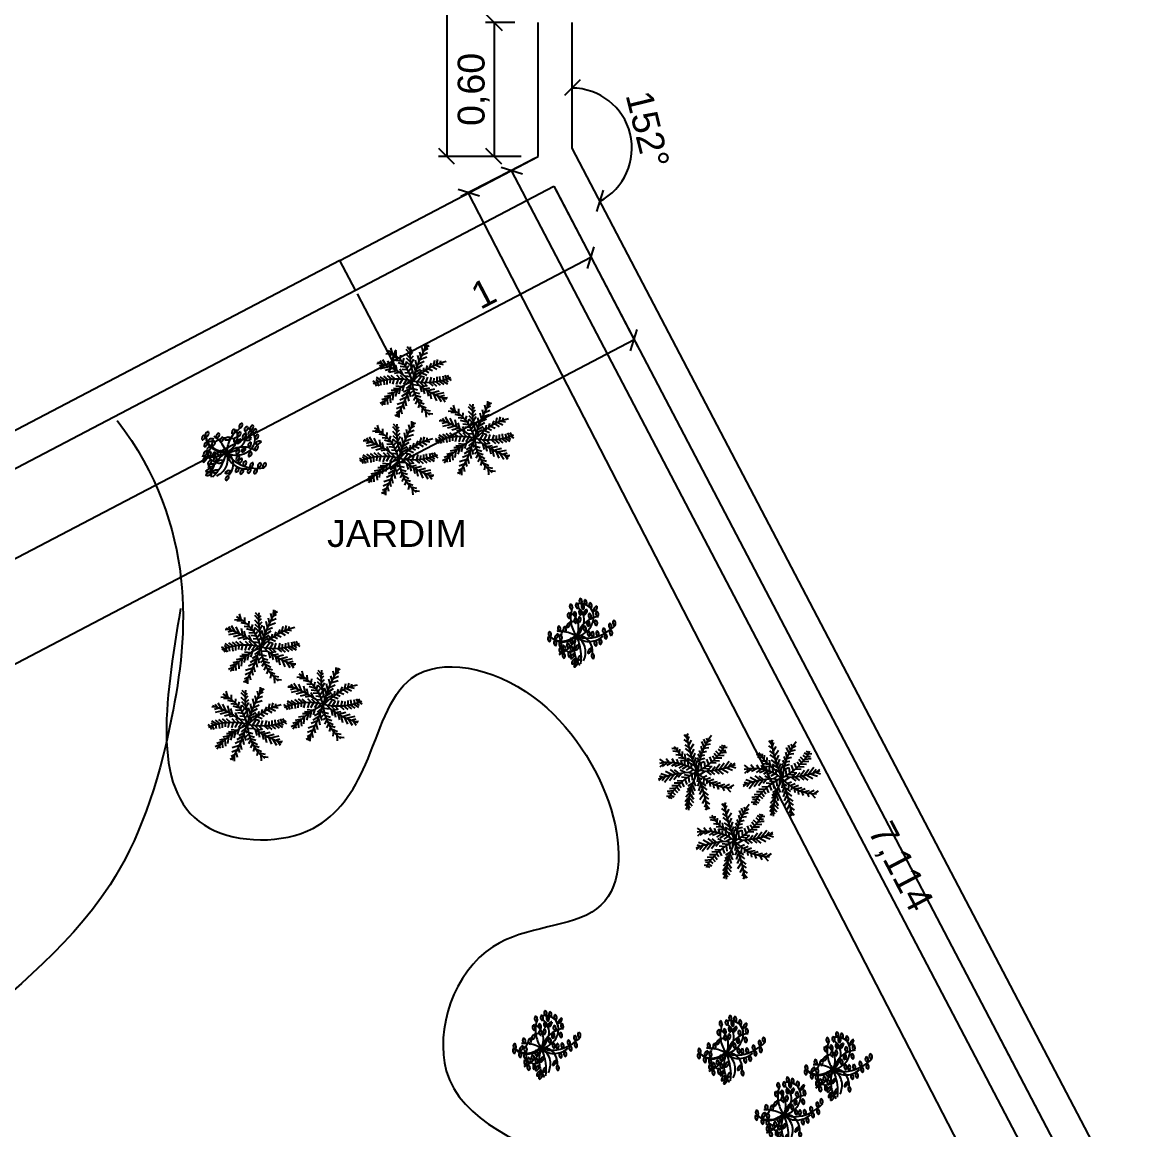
# Model space of a CAD drawing. Header units: millimetres. Extents: x 313 to 493, y 47 to 181.
# Drawn here: x 373.739 to 378.721, y 79.104 to 84.045 of the extents above; entities that cross this region are included whole.
import ezdxf

# ---------------------------------------------------------------- set-up
doc = ezdxf.new("R2010")
doc.units = ezdxf.units.MM
doc.header["$LTSCALE"] = 0.05
doc.header["$MEASUREMENT"] = 0
doc.header["$PDMODE"] = 3
doc.linetypes.add('ACAD_ISO03W100', pattern=[30, 12, -18])
for name, color, linetype in [('01', 1, 'Continuous'), ('02', 2, 'Continuous'), ('03', 3, 'Continuous'), ('05', 5, 'Continuous'), ('BAN', 13, 'Continuous'), ('TRACEJADO', 7, 'ACAD_ISO03W100'), ('VE', 82, 'Continuous'), ('VEGETAÇÃO', 112, 'Continuous')]:
    doc.layers.add(name, color=color, linetype=linetype)
doc.styles.get("Standard").update_dxf_attribs({"font": 'arial.ttf'})
doc.dimstyles.new('ISO-25', dxfattribs={"dimscale": 0.04, "dimtxt": 4, "dimasz": 2.5, "dimexe": 1.25, "dimexo": 0.625, "dimtad": 1, "dimdec": 3, "dimtxsty": 'Standard', "dimblk": 'OBLIQUE', "dimcen": 2.5, "dimadec": 0, "dimazin": 0, "dimtfac": 1, "dimtdec": 3, "dimtmove": 0, "dimatfit": 3, "dimldrblk": 'OBLIQUE', "dimfxl": 1, "dimarcsym": 0})

# ---------------------------------------------------------------- blocks, each defined once
blk = doc.blocks.new('_Oblique')
at = {"layer": 'TRACEJADO', "color": 0, "lineweight": -2}
blk.add_line((-0.5, -0.5), (0.5, 0.5), dxfattribs=at)
blk = doc.blocks.new('*D86')
at = {"layer": 'BAN', "color": 0}
blk.add_arc((376.1914, 83.4832), 0.268, 297.6382, 90, dxfattribs=at)
at = {"layer": 'Defpoints', "color": 0}
for p in [(376.1914, 84.0446), (376.1914, 83.4832), (376.1914, 83.4832), (376.454, 83.4294), (379.4742, 77.214)]:
    blk.add_point(p, dxfattribs=at)
at = {"layer": 'BAN', "color": 0, "xscale": 0.075, "yscale": 0.075, "zscale": 0.075}
for p, rotation in [((376.1914, 83.7512), 180), ((376.3158, 83.2457), 207.6381895532806)]:
    blk.add_blockref('_Oblique', p, dxfattribs=dict(at, rotation=rotation))
at = {"layer": 'BAN', "color": 0, "insert": (376.5294, 83.5663), "char_height": 0.12, "attachment_point": 5, "rotation": 283.8191}
blk.add_mtext('152°', dxfattribs=at)
blk = doc.blocks.new('*D89')
at = {"layer": 'BAN', "color": 0}
for p, q in [((376.0248, 83.4376), (375.8877, 83.3657)), ((375.9209, 83.3831), (379.2207, 77.0813)), ((379.3247, 77.1357), (379.1875, 77.0639))]:
    blk.add_line(p, q, dxfattribs=at)
at = {"layer": 'Defpoints', "color": 0}
for p in [(376.0414, 83.4463), (379.3413, 77.1444), (379.2207, 77.0813)]:
    blk.add_point(p, dxfattribs=at)
at = {"layer": 'BAN', "color": 0, "xscale": 0.075, "yscale": 0.075, "zscale": 0.075}
for p, rotation in [((375.9209, 83.3831), 117.6381895532819), ((379.2207, 77.0813), 297.6381895532819)]:
    blk.add_blockref('_Oblique', p, dxfattribs=dict(at, rotation=rotation))
at = {"layer": 'BAN', "color": 0, "insert": (377.6513, 80.2744), "char_height": 0.12, "attachment_point": 5, "rotation": 297.6382}
blk.add_mtext('7,114', dxfattribs=at)
blk = doc.blocks.new('*D90')
at = {"layer": 'BAN', "color": 0}
for p, q in [((376.0137, 83.4319), (375.6956, 83.2679)), ((381.0509, 72.9624), (375.7289, 83.285)), ((381.3357, 73.1093), (381.0176, 72.9453))]:
    blk.add_line(p, q, dxfattribs=at)
at = {"layer": 'Defpoints', "color": 0}
for p in [(376.0304, 83.4405), (375.7289, 83.285), (381.3524, 73.1179)]:
    blk.add_point(p, dxfattribs=at)
at = {"layer": 'BAN', "color": 0, "xscale": 0.075, "yscale": 0.075, "zscale": 0.075}
for p, rotation in [((375.7289, 83.285), 117.274179148683), ((381.0509, 72.9624), 297.2741791486831)]:
    blk.add_blockref('_Oblique', p, dxfattribs=dict(at, rotation=rotation))
at = {"layer": 'BAN', "color": 0, "insert": (378.4707, 78.1654), "char_height": 0.12, "attachment_point": 5, "rotation": 297.2742}
blk.add_mtext('11,614', dxfattribs=at)
blk = doc.blocks.new('veg_4')
at = {"layer": 'VEGETAÇÃO'}
h = blk.add_hatch(color=1, dxfattribs=at)
edge = h.paths.add_edge_path()
edge.add_ellipse((0.123, 0.2), major_axis=(0.0372, 0.0405), ratio=0.833333, start_angle=272.3395, end_angle=383.3629)
edge.add_ellipse((0.143, 0.248), major_axis=(0.00121, 0.00132), ratio=0.833333, start_angle=23.3629, end_angle=107.1376)
edge.add_ellipse((0.195, 0.227), major_axis=(0.0455, 0.0495), ratio=0.833333, start_angle=107.1376, end_angle=191.571)
edge = h.paths.add_edge_path()
edge.add_ellipse((0.212, 0.116), major_axis=(0.0372, 0.0405), ratio=0.833333, start_angle=43.8385, end_angle=154.8618)
edge.add_ellipse((0.166, 0.093), major_axis=(0.00121, 0.00132), ratio=0.833333, start_angle=154.8618, end_angle=238.6366)
edge.add_ellipse((0.155, 0.149), major_axis=(0.0455, 0.0495), ratio=0.833333, start_angle=238.6366, end_angle=323.07)
edge = h.paths.add_edge_path()
edge.add_ellipse((0.086, 0.115), major_axis=(0.0372, 0.0405), ratio=0.833333, start_angle=272.3395, end_angle=383.3629)
edge.add_ellipse((0.106, 0.162), major_axis=(0.00121, 0.00132), ratio=0.833333, start_angle=23.3629, end_angle=107.1376)
edge.add_ellipse((0.158, 0.141), major_axis=(0.0455, 0.0495), ratio=0.833333, start_angle=107.1376, end_angle=191.571)
edge = h.paths.add_edge_path()
edge.add_ellipse((-0.189, -0.139), major_axis=(0.208, 0.227), ratio=0.833333, start_angle=353.8297, end_angle=358.7026, ccw=False)
edge.add_ellipse((0.069, 0.113), major_axis=(0.0372, 0.0405), ratio=0.833333, start_angle=190.0326, end_angle=204.4039)
edge.add_ellipse((0.05, 0.065), major_axis=(0.00121, 0.00132), ratio=0.833333, start_angle=204.4039, end_angle=288.1787)
edge.add_ellipse((-0.002, 0.085), major_axis=(0.0455, 0.0495), ratio=0.833333, start_angle=288.1787, end_angle=372.6121)
edge.add_ellipse((0.069, 0.113), major_axis=(0.0372, 0.0405), ratio=0.833333, start_angle=93.3806, end_angle=162.4997)
h = blk.add_hatch(color=1, dxfattribs=at)
edge = h.paths.add_edge_path()
edge.add_ellipse((0.604, -0.157), major_axis=(0.0455, 0.0495), ratio=0.833333, start_angle=107.1376, end_angle=191.571)
edge.add_ellipse((0.533, -0.184), major_axis=(0.0372, 0.0405), ratio=0.833333, start_angle=272.3395, end_angle=383.3629)
edge.add_ellipse((0.553, -0.136), major_axis=(0.00121, 0.00132), ratio=0.833333, start_angle=23.3629, end_angle=107.1376)
edge = h.paths.add_edge_path()
edge.add_ellipse((0.581, -0.058), major_axis=(0.0372, 0.0405), ratio=0.833333, start_angle=93.3806, end_angle=204.4039)
edge.add_ellipse((0.562, -0.106), major_axis=(0.00121, 0.00132), ratio=0.833333, start_angle=204.4039, end_angle=288.1787)
edge.add_ellipse((0.51, -0.086), major_axis=(0.0455, 0.0495), ratio=0.833333, start_angle=288.1787, end_angle=372.6121)
edge = h.paths.add_edge_path()
edge.add_ellipse((0.211, -0.192), major_axis=(0.0372, 0.0405), ratio=0.833333, start_angle=272.3395, end_angle=383.3629)
edge.add_ellipse((0.231, -0.144), major_axis=(0.00121, 0.00132), ratio=0.833333, start_angle=23.3629, end_angle=107.1376)
edge.add_ellipse((0.283, -0.165), major_axis=(0.0455, 0.0495), ratio=0.833333, start_angle=107.1376, end_angle=191.571)
edge = h.paths.add_edge_path()
edge.add_ellipse((0.386, -0.011), major_axis=(0.0455, 0.0495), ratio=0.833333, start_angle=107.1376, end_angle=191.571)
edge.add_ellipse((0.315, -0.038), major_axis=(0.0372, 0.0405), ratio=0.833333, start_angle=272.3395, end_angle=383.3629)
edge.add_ellipse((0.335, 0.01), major_axis=(0.00121, 0.00132), ratio=0.833333, start_angle=23.3629, end_angle=107.1376)
edge = h.paths.add_edge_path()
edge.add_ellipse((0.153, -0.12), major_axis=(0.0372, 0.0405), ratio=0.833333, start_angle=272.3395, end_angle=383.3629)
edge.add_ellipse((0.173, -0.072), major_axis=(0.00121, 0.00132), ratio=0.833333, start_angle=23.3629, end_angle=107.1376)
edge.add_ellipse((0.225, -0.093), major_axis=(0.0455, 0.0495), ratio=0.833333, start_angle=107.1376, end_angle=191.571)
h = blk.add_hatch(color=1, dxfattribs=at)
edge = h.paths.add_edge_path()
edge.add_ellipse((-0.206, -0.301), major_axis=(0.0455, 0.0495), ratio=0.833333, start_angle=107.1376, end_angle=191.571)
edge.add_ellipse((-0.278, -0.327), major_axis=(0.0372, 0.0405), ratio=0.833333, start_angle=272.3395, end_angle=383.3629)
edge.add_ellipse((-0.258, -0.28), major_axis=(0.00121, 0.00132), ratio=0.833333, start_angle=23.3629, end_angle=107.1376)
edge = h.paths.add_edge_path()
edge.add_ellipse((-0.263, -0.202), major_axis=(0.0455, 0.0495), ratio=0.833333, start_angle=238.6366, end_angle=323.07)
edge.add_ellipse((-0.206, -0.235), major_axis=(0.0372, 0.0405), ratio=0.833333, start_angle=43.8385, end_angle=154.8618)
edge.add_ellipse((-0.252, -0.258), major_axis=(0.00121, 0.00132), ratio=0.833333, start_angle=154.8618, end_angle=238.6366)
edge = h.paths.add_edge_path()
edge.add_ellipse((-0.037, -0.414), major_axis=(0.0372, 0.0405), ratio=0.833333, start_angle=272.3395, end_angle=383.3629)
edge.add_ellipse((-0.017, -0.366), major_axis=(0.00121, 0.00132), ratio=0.833333, start_angle=23.3629, end_angle=107.1376)
edge.add_ellipse((0.034, -0.387), major_axis=(0.0455, 0.0495), ratio=0.833333, start_angle=107.1376, end_angle=191.571)
h = blk.add_hatch(color=1, dxfattribs=at)
edge = h.paths.add_edge_path()
edge.add_ellipse((0.227, -0.417), major_axis=(0.0372, 0.0405), ratio=0.833333, start_angle=225.3065, end_angle=336.3299)
edge.add_ellipse((0.273, -0.394), major_axis=(0.00121, 0.00132), ratio=0.833333, start_angle=336.3299, end_angle=420.1046)
edge.add_ellipse((0.286, -0.45), major_axis=(0.0455, 0.0495), ratio=0.833333, start_angle=60.1046, end_angle=144.538)
edge = h.paths.add_edge_path()
edge.add_ellipse((0.341, -0.489), major_axis=(0.0455, 0.0495), ratio=0.833333, start_angle=107.1376, end_angle=191.571)
edge.add_ellipse((0.269, -0.516), major_axis=(0.0372, 0.0405), ratio=0.833333, start_angle=272.3395, end_angle=383.3629)
edge.add_ellipse((0.289, -0.468), major_axis=(0.00121, 0.00132), ratio=0.833333, start_angle=23.3629, end_angle=107.1376)
edge = h.paths.add_edge_path()
edge.add_ellipse((0.085, -0.647), major_axis=(0.0455, 0.0495), ratio=0.833333, start_angle=60.1046, end_angle=144.538)
edge.add_ellipse((0.026, -0.615), major_axis=(0.0372, 0.0405), ratio=0.833333, start_angle=225.3065, end_angle=336.3299)
edge.add_ellipse((0.072, -0.591), major_axis=(0.00121, 0.00132), ratio=0.833333, start_angle=336.3299, end_angle=420.1046)
edge = h.paths.add_edge_path()
edge.add_ellipse((-0.005, -0.571), major_axis=(0.0372, 0.0405), ratio=0.833333, start_angle=225.3065, end_angle=336.3299)
edge.add_ellipse((0.041, -0.548), major_axis=(0.00121, 0.00132), ratio=0.833333, start_angle=336.3299, end_angle=420.1046)
edge.add_ellipse((0.054, -0.604), major_axis=(0.0455, 0.0495), ratio=0.833333, start_angle=60.1046, end_angle=144.538)
at = {"layer": 'VEGETAÇÃO', "color": 82}
for centre, major_axis, start_param, end_param in [((0.152, 0.304), (0.0372, 0.0405), 1.629798, 3.567521), ((0.081, 0.276), (0.0455, 0.0495), 5.029667, 6.503308), ((0.012, 0.225), (0.0372, 0.0405), 1.629798, 3.567521), ((0.426, 0.125), (0.334, 0.363), 2.047813, 2.543694), ((-0.06, 0.197), (0.0455, 0.0495), 5.029667, 6.503308), ((0.099, 0.237), (0.0372, 0.0405), 1.629798, 3.567521), ((0.028, 0.209), (0.0455, 0.0495), 5.029667, 6.503308), ((-0.087, -0.033), (0.193, 0.21), 5.499352, 6.416074), ((0.076, 0.017), (0.174, 0.189), 4.949562, 7.08079), ((0.221, 0.288), (0.0372, 0.0405), 1.629798, 3.567521), ((0.149, 0.26), (0.0455, 0.0495), 5.029667, 6.503308), ((0.296, 0.243), (0.0372, 0.0405), 1.629798, 3.567521), ((0.225, 0.215), (0.0455, 0.0495), 5.029667, 6.503308), ((0.277, 0.195), (0.00121, 0.00132), 3.567521, 5.029667), ((0.359, 0.166), (0.0372, 0.0405), 0.765126, 2.702849), ((0.301, 0.2), (0.0455, 0.0495), 4.164995, 5.638636), ((-0.008, 0.097), (0.0455, 0.0495), 1.869905, 3.343546), ((-0.079, 0.07), (0.0372, 0.0405), 4.753222, 6.690944), ((-0.189, -0.139), (0.208, 0.227), 5.925192, 6.54651), ((0.061, -0.223), (0.173, 0.188), 0.985249, 1.211928), ((0.076, 0.017), (0.0372, 0.0405), 1.448434, 2.52686), ((0.076, 0.017), (0.0372, 0.0405), 2.52686, 3.386156), ((0.003, 0.002), (0.0455, 0.0495), 5.521856, 6.321943), ((0.003, 0.002), (0.0455, 0.0495), 4.848302, 5.521856), ((-0.189, -0.139), (0.208, 0.227), 5.079858, 5.925192), ((-0.087, -0.033), (0.193, 0.21), 4.583109, 5.499352), ((0.148, 0.029), (0.0455, 0.0495), 1.656113, 2.456737), ((0.148, 0.029), (0.0455, 0.0495), 2.456737, 3.129754), ((0.076, 0.017), (0.0372, 0.0405), 4.53943, 5.30105), ((0.076, 0.017), (0.0372, 0.0405), 5.30105, 6.477152), ((0.348, -0.221), (0.208, 0.227), 0.714181, 1.389356), ((0.275, -0.029), (0.0455, 0.0495), 1.656113, 2.087601), ((0.284, 0.09), (0.0372, 0.0405), 1.629798, 3.567521), ((0.203, -0.04), (0.0372, 0.0405), 5.174936, 6.477152), ((0.213, 0.061), (0.0455, 0.0495), 5.029667, 6.503308), ((0.312, 0.143), (0.00121, 0.00132), 2.702849, 4.164995), ((0.392, 0.116), (0.0372, 0.0405), 1.629798, 3.567521), ((0.32, 0.088), (0.0455, 0.0495), 5.029667, 6.503308), ((0.372, 0.068), (0.00121, 0.00132), 3.567521, 5.029667), ((0.639, -0.012), (0.0372, 0.0405), 1.629798, 3.567521), ((0.568, -0.04), (0.0455, 0.0495), 5.029667, 6.503308), ((-0.297, -0.176), (0.0372, 0.0405), 1.629798, 3.567521), ((-0.368, -0.204), (0.0455, 0.0495), 5.029667, 6.503308), ((-0.305, -0.739), (0.432, 0.47), 0.554412, 0.698053), ((-0.161, -0.096), (0.0372, 0.0405), 1.629798, 3.567521), ((-0.232, -0.124), (0.0455, 0.0495), 5.029667, 6.503308), ((-0.18, -0.144), (0.00121, 0.00132), 3.567521, 5.029667), ((0.061, -0.223), (0.173, 0.188), 1.782722, 2.143097), ((-0.305, -0.739), (0.432, 0.47), 0.151827, 0.554412), ((-0.079, -0.107), (0.0372, 0.0405), 1.629798, 2.512954), ((-0.079, -0.107), (0.0372, 0.0405), 2.512954, 3.567521), ((-0.15, -0.135), (0.0455, 0.0495), 6.247694, 6.503308), ((0.061, -0.223), (0.173, 0.188), 1.462425, 1.613832), ((-0.15, -0.135), (0.0455, 0.0495), 5.029667, 6.247694), ((-0.098, -0.155), (0.00121, 0.00132), 3.567521, 5.029667), ((-0.029, -0.067), (0.0372, 0.0405), 2.070067, 2.702849), ((-0.075, -0.089), (0.00121, 0.00132), 2.702849, 4.164995), ((-0.029, -0.067), (0.0372, 0.0405), 0.765126, 2.070067), ((-0.087, -0.033), (0.0455, 0.0495), 4.164995, 5.549789), ((-0.087, -0.033), (0.0455, 0.0495), 5.549789, 5.638636), ((0.426, 0.125), (0.334, 0.363), 2.543694, 3.014421), ((0.049, -0.028), (0.00121, 0.00132), 3.386156, 4.848302), ((0.056, -0.031), (0.00121, 0.00132), 3.567521, 5.029667), ((0.076, 0.017), (0.174, 0.189), 3.917902, 4.949562), ((0.348, -0.221), (0.208, 0.227), 1.389356, 2.180833), ((0.275, -0.029), (0.0455, 0.0495), 2.087601, 3.129754), ((0.06, -0.221), (0.173, 0.188), 6.173282, 6.379874), ((0.203, -0.04), (0.0372, 0.0405), 4.53943, 5.174936), ((0.303, 0.255), (0.365, 0.398), 3.943075, 4.701854), ((0.253, -0.198), (0.0455, 0.0495), 4.848302, 6.321943), ((0.397, -0.169), (0.0372, 0.0405), 1.629798, 3.567521), ((0.326, -0.197), (0.0455, 0.0495), 5.029667, 6.503308), ((0.491, -0.125), (0.0372, 0.0405), 1.629798, 3.567521), ((0.42, -0.153), (0.0455, 0.0495), 5.029667, 6.503308), ((-0.294, -0.243), (0.0455, 0.0495), 1.869905, 3.343546), ((-0.366, -0.27), (0.0372, 0.0405), 4.753222, 6.690944), ((-0.104, -0.003), (0.208, 0.227), 3.088661, 3.734362), ((-0.096, -0.015), (0.208, 0.227), 3.088661, 3.707368), ((-0.132, -0.319), (0.0455, 0.0495), 1.869905, 3.343546), ((-0.126, -0.22), (0.0455, 0.0495), 1.869905, 3.119336), ((-0.183, -0.298), (0.00121, 0.00132), 0.407759, 1.869905), ((-0.203, -0.346), (0.0372, 0.0405), 0.098546, 0.407759), ((-0.178, -0.199), (0.00121, 0.00132), 0.407759, 1.869905), ((-0.198, -0.247), (0.0372, 0.0405), 0.115686, 0.407759), ((-0.126, -0.22), (0.0455, 0.0495), 3.119336, 3.343546), ((0.061, -0.223), (0.173, 0.188), 2.421179, 2.567912), ((-0.104, -0.003), (0.208, 0.227), 3.734362, 4.555313), ((-0.096, -0.015), (0.208, 0.227), 3.707368, 4.555313), ((-0.203, -0.346), (0.0372, 0.0405), 5.265404, 6.381731), ((-0.198, -0.247), (0.0372, 0.0405), 4.753222, 6.398871), ((-0.268, -0.149), (0.263, 0.287), 4.490143, 5.168516), ((-0.02, -0.341), (0.0455, 0.0495), 1.869905, 3.343546), ((-0.071, -0.32), (0.00121, 0.00132), 0.407759, 1.869905), ((-0.091, -0.368), (0.0372, 0.0405), 4.753222, 6.690944), ((0.027, -0.273), (0.0455, 0.0495), 1.869905, 3.343546), ((-0.024, -0.252), (0.00121, 0.00132), 0.407759, 1.869905), ((-0.044, -0.3), (0.0372, 0.0405), 4.753222, 6.690944), ((0.478, -0.315), (0.334, 0.363), 2.047813, 2.544905), ((0.014, -0.494), (0.208, 0.227), 6.063034, 6.966713), ((0.303, 0.255), (0.365, 0.398), 3.465529, 3.943075), ((-0.695, -0.686), (0.611, 0.666), 5.668207, 5.955464), ((-0.088, -0.496), (0.208, 0.227), 5.726134, 6.54651), ((0.296, -0.01), (0.208, 0.227), 3.088661, 3.871495), ((0.014, -0.494), (0.208, 0.227), 5.500061, 6.063034), ((0.296, -0.01), (0.208, 0.227), 3.871495, 4.555313), ((0.38, -0.306), (0.0455, 0.0495), 1.869905, 3.343546), ((0.329, -0.285), (0.00121, 0.00132), 0.407759, 1.869905), ((0.309, -0.333), (0.0372, 0.0405), 4.753222, 6.690944), ((0.378, -0.217), (0.00121, 0.00132), 3.567521, 5.029667), ((0.45, -0.285), (0.0455, 0.0495), 1.869905, 3.343546), ((0.398, -0.264), (0.00121, 0.00132), 0.407759, 1.869905), ((0.378, -0.311), (0.0372, 0.0405), 4.753222, 6.690944), ((0.527, -0.205), (0.0455, 0.0495), 1.869905, 3.343546), ((0.472, -0.173), (0.00121, 0.00132), 3.567521, 5.029667), ((0.475, -0.184), (0.00121, 0.00132), 0.407759, 1.869905), ((-0.13, -0.409), (0.0455, 0.0495), 1.869905, 3.343546), ((-0.268, -0.149), (0.263, 0.287), 4.192798, 4.490143), ((-0.181, -0.388), (0.00121, 0.00132), 0.407759, 1.869905), ((-0.201, -0.436), (0.0372, 0.0405), 4.753222, 6.690944), ((-0.203, -0.346), (0.0372, 0.0405), 4.753222, 5.265404), ((0.061, -0.223), (0.173, 0.188), 2.796039, 2.951783), ((-0.083, -0.487), (0.0455, 0.0495), 1.869905, 3.343546), ((-0.078, -0.377), (0.0455, 0.0495), 2.286016, 3.343546), ((-0.078, -0.377), (0.0455, 0.0495), 1.869905, 2.286016), ((-0.134, -0.466), (0.00121, 0.00132), 0.407759, 1.869905), ((-0.154, -0.514), (0.0372, 0.0405), 4.753222, 6.690944), ((-0.129, -0.355), (0.00121, 0.00132), 0.407759, 1.869905), ((-0.149, -0.403), (0.0372, 0.0405), 5.079348, 6.690944), ((-0.149, -0.403), (0.0372, 0.0405), 4.753222, 5.079348), ((0.061, -0.223), (0.173, 0.188), 3.189929, 3.489448), ((-0.072, -0.488), (0.0372, 0.0405), 4.53943, 6.090652), ((-0.072, -0.488), (0.0372, 0.0405), 6.090652, 6.477152), ((0.036, -0.527), (0.0455, 0.0495), 1.049024, 2.522665), ((-0.022, -0.495), (0.0372, 0.0405), 3.932341, 5.870063), ((-0.037, -0.414), (0.0372, 0.0405), 4.753222, 6.690944), ((0.024, -0.471), (0.00121, 0.00132), 5.870063, 7.332209), ((0.478, -0.315), (0.334, 0.363), 2.544905, 3.014421), ((0.106, -0.4), (0.0455, 0.0495), 1.049024, 2.522665), ((0.048, -0.368), (0.0372, 0.0405), 3.932341, 5.870063), ((0.094, -0.344), (0.00121, 0.00132), 5.870063, 7.332209), ((-0.695, -0.686), (0.611, 0.666), 5.445173, 5.668207), ((-0.088, -0.496), (0.208, 0.227), 5.079858, 5.726134), ((0.141, -0.554), (0.0455, 0.0495), 1.049024, 2.522665), ((0.082, -0.522), (0.0372, 0.0405), 3.932341, 5.870063), ((0.128, -0.498), (0.00121, 0.00132), 5.870063, 7.332209)]:
    blk.add_ellipse(centre, major_axis=major_axis, ratio=0.833333, start_param=start_param, end_param=end_param, dxfattribs=at)
at = {"layer": 'VEGETAÇÃO', "color": 74}
for centre, major_axis, start_param, end_param in [((0.158, 0.141), (0.0455, 0.0495), 1.869905, 3.343546), ((0.106, 0.162), (0.00121, 0.00132), 0.407759, 1.869905), ((0.086, 0.115), (0.0372, 0.0405), 4.753222, 6.690944), ((0.195, 0.227), (0.0455, 0.0495), 1.869905, 3.343546), ((0.143, 0.248), (0.00121, 0.00132), 0.407759, 1.869905), ((0.123, 0.2), (0.0372, 0.0405), 4.753222, 6.690944), ((0.212, 0.116), (0.0372, 0.0405), 0.765126, 2.702849), ((0.155, 0.149), (0.0455, 0.0495), 4.164995, 5.638636), ((0.201, 0.24), (0.00121, 0.00132), 3.567521, 5.029667), ((0.069, 0.113), (0.0372, 0.0405), 1.629798, 3.567521), ((-0.002, 0.085), (0.0455, 0.0495), 5.029667, 6.503308), ((0.05, 0.065), (0.00121, 0.00132), 3.567521, 5.029667), ((0.061, -0.223), (0.173, 0.188), 0.722024, 0.820187), ((0.105, 0.061), (0.00121, 0.00132), 0.193967, 1.656113), ((0.166, 0.093), (0.00121, 0.00132), 2.702849, 4.164995), ((0.232, 0.004), (0.00121, 0.00132), 0.193967, 1.656113), ((0.265, 0.041), (0.00121, 0.00132), 3.567521, 5.029667), ((0.386, -0.011), (0.0455, 0.0495), 1.869905, 3.343546), ((0.335, 0.01), (0.00121, 0.00132), 0.407759, 1.869905), ((0.315, -0.038), (0.0372, 0.0405), 4.753222, 6.690944), ((0.225, -0.093), (0.0455, 0.0495), 1.869905, 3.343546), ((0.173, -0.072), (0.00121, 0.00132), 0.407759, 1.869905), ((0.153, -0.12), (0.0372, 0.0405), 4.753222, 6.690944), ((0.283, -0.165), (0.0455, 0.0495), 1.869905, 3.343546), ((0.231, -0.144), (0.00121, 0.00132), 0.407759, 1.869905), ((0.211, -0.192), (0.0372, 0.0405), 4.753222, 6.690944), ((0.325, -0.183), (0.0372, 0.0405), 1.538956, 3.203699), ((0.325, -0.183), (0.0372, 0.0405), 1.448434, 1.538956), ((0.581, -0.058), (0.0372, 0.0405), 1.629798, 3.567521), ((0.604, -0.157), (0.0455, 0.0495), 1.869905, 3.343546), ((0.51, -0.086), (0.0455, 0.0495), 5.029667, 6.503308), ((0.553, -0.136), (0.00121, 0.00132), 0.407759, 1.869905), ((0.533, -0.184), (0.0372, 0.0405), 4.753222, 6.690944), ((0.562, -0.106), (0.00121, 0.00132), 3.567521, 5.029667), ((0.62, -0.06), (0.00121, 0.00132), 3.567521, 5.029667), ((-0.206, -0.301), (0.0455, 0.0495), 1.869905, 3.343546), ((-0.258, -0.28), (0.00121, 0.00132), 0.407759, 1.869905), ((-0.206, -0.235), (0.0372, 0.0405), 0.765126, 2.702849), ((-0.278, -0.327), (0.0372, 0.0405), 4.753222, 6.690944), ((-0.252, -0.258), (0.00121, 0.00132), 2.702849, 4.164995), ((-0.263, -0.202), (0.0455, 0.0495), 4.164995, 5.638636), ((0.325, -0.183), (0.0372, 0.0405), 3.203699, 3.386156), ((0.298, -0.228), (0.00121, 0.00132), 3.386156, 4.848302), ((0.455, -0.232), (0.0372, 0.0405), 4.753222, 6.690944), ((0.001, -0.477), (0.0455, 0.0495), 1.761799, 3.129754), ((0.001, -0.477), (0.0455, 0.0495), 1.656113, 1.761799), ((-0.043, -0.444), (0.00121, 0.00132), 0.193967, 1.656113), ((0.034, -0.387), (0.0455, 0.0495), 1.869905, 3.343546), ((0.286, -0.45), (0.0455, 0.0495), 1.049024, 2.522665), ((0.227, -0.417), (0.0372, 0.0405), 3.932341, 5.870063), ((0.273, -0.394), (0.00121, 0.00132), 5.870063, 7.332209), ((0.341, -0.489), (0.0455, 0.0495), 1.869905, 3.343546), ((0.289, -0.468), (0.00121, 0.00132), 0.407759, 1.869905), ((0.269, -0.516), (0.0372, 0.0405), 4.753222, 6.690944), ((0.054, -0.604), (0.0455, 0.0495), 1.049024, 2.522665), ((-0.005, -0.571), (0.0372, 0.0405), 3.932341, 5.870063), ((0.085, -0.647), (0.0455, 0.0495), 1.049024, 2.522665), ((0.026, -0.615), (0.0372, 0.0405), 3.932341, 5.870063), ((0.041, -0.548), (0.00121, 0.00132), 5.870063, 7.332209), ((0.072, -0.591), (0.00121, 0.00132), 5.870063, 7.332209)]:
    blk.add_ellipse(centre, major_axis=major_axis, ratio=0.833333, start_param=start_param, end_param=end_param, dxfattribs=at)
at = {"layer": 'VEGETAÇÃO', "color": 82}
blk.add_ellipse((0.062, -0.219), major_axis=(0.0122, 0.0133), ratio=0.833333, dxfattribs=at)
blk.add_ellipse((0.062, -0.219), major_axis=(0.0122, 0.0133), ratio=0.833333, dxfattribs=at)
at = {"layer": 'VEGETAÇÃO'}
blk.add_ellipse((-0.017, -0.366), major_axis=(0.00121, 0.00132), ratio=0.833333, start_param=0.407759, end_param=1.869905, dxfattribs=at)
blk = doc.blocks.new('A$C296D26B3')
at = {"layer": 'VE', "color": 3}
for p, q in [((0.1315, 0.3019), (0.1153, 0.315)), ((0.1282, 0.3192), (0.1154, 0.3365)), ((0.1268, 0.3273), (0.1332, 0.3415)), ((0.1299, 0.3101), (0.1375, 0.3286)), ((0.1347, 0.287), (0.1477, 0.312)), ((0.2052, 0.282), (0.1936, 0.3063)), ((0.2125, 0.2959), (0.2034, 0.317)), ((0.2213, 0.3104), (0.2155, 0.3217)), ((0.2178, 0.3049), (0.2352, 0.3139)), ((0.0798, 0.2719), (0.0604, 0.2751)), ((0.0884, 0.2604), (0.0643, 0.2638)), ((0.0845, 0.2655), (0.0862, 0.2803)), ((0.0946, 0.2528), (0.0957, 0.2724)), ((0.106, 0.2401), (0.1083, 0.2618)), ((0.1224, 0.2242), (0.118, 0.251)), ((0.1366, 0.279), (0.1202, 0.2921)), ((0.1416, 0.2591), (0.1218, 0.2747)), ((0.1491, 0.2333), (0.1267, 0.2517)), ((0.1396, 0.2669), (0.1579, 0.2954)), ((0.1458, 0.2442), (0.16, 0.2722)), ((0.1528, 0.2219), (0.1644, 0.255)), ((0.186, 0.2347), (0.1772, 0.2493)), ((0.1911, 0.248), (0.1838, 0.2663)), ((0.1972, 0.2644), (0.1916, 0.286)), ((0.1944, 0.2573), (0.2157, 0.2632)), ((0.2028, 0.2771), (0.2261, 0.2797)), ((0.2099, 0.2912), (0.2335, 0.2966)), ((0.2614, 0.2379), (0.2492, 0.2537)), ((0.2708, 0.249), (0.2571, 0.2631)), ((0.2808, 0.2621), (0.268, 0.2729)), ((0.289, 0.2741), (0.273, 0.2821)), ((0.2759, 0.2555), (0.3043, 0.2585)), ((0.2946, 0.2831), (0.2812, 0.2886)), ((0.2843, 0.267), (0.3006, 0.2669)), ((0.2921, 0.2791), (0.3077, 0.2809)), ((0.0231, 0.2074), (0.006, 0.1913)), ((0.0279, 0.2124), (0.0064, 0.2278)), ((0.0396, 0.2131), (0.0177, 0.1954)), ((0.0483, 0.2132), (0.0352, 0.2291)), ((0.0632, 0.2126), (0.0377, 0.2001)), ((0.0808, 0.2104), (0.0585, 0.1961)), ((0.0717, 0.2117), (0.0615, 0.2285)), ((0.1015, 0.2058), (0.0733, 0.1945)), ((0.102, 0.2444), (0.0774, 0.2474)), ((0.0899, 0.2087), (0.0821, 0.2274)), ((0.1149, 0.2311), (0.0903, 0.2339)), ((0.114, 0.202), (0.0914, 0.1873)), ((0.1078, 0.204), (0.1, 0.2231)), ((0.1286, 0.2188), (0.1003, 0.2223)), ((0.1189, 0.2002), (0.1181, 0.2159)), ((0.1546, 0.2165), (0.1314, 0.2317)), ((0.1367, 0.2122), (0.1318, 0.2314)), ((0.1345, 0.1936), (0.1329, 0.2143)), ((0.1474, 0.187), (0.1479, 0.2098)), ((0.1614, 0.1973), (0.1478, 0.204)), ((0.1578, 0.2072), (0.1691, 0.235)), ((0.1639, 0.1941), (0.1752, 0.2219)), ((0.1775, 0.1839), (0.1703, 0.2022)), ((0.1824, 0.2166), (0.1752, 0.2349)), ((0.1812, 0.2088), (0.204, 0.2178)), ((0.1845, 0.2255), (0.2081, 0.2321)), ((0.1895, 0.2432), (0.2082, 0.2464)), ((0.1934, 0.1835), (0.1916, 0.2087)), ((0.2091, 0.1923), (0.2056, 0.2177)), ((0.225, 0.2039), (0.2165, 0.2274)), ((0.2393, 0.2159), (0.2302, 0.2374)), ((0.235, 0.2121), (0.2588, 0.2107)), ((0.2516, 0.2275), (0.2415, 0.2413)), ((0.2457, 0.2218), (0.2726, 0.2207)), ((0.253, 0.179), (0.2738, 0.2062)), ((0.2573, 0.2334), (0.2831, 0.2333)), ((0.2669, 0.2442), (0.2937, 0.2459)), ((0.2733, 0.1828), (0.2939, 0.2108)), ((0.2902, 0.1867), (0.3165, 0.2187)), ((0.3133, 0.1932), (0.326, 0.2107)), ((0.3301, 0.1988), (0.3422, 0.2098)), ((0.0267, 0.1445), (0.0054, 0.1514)), ((0.0417, 0.1521), (0.0118, 0.1628)), ((0.0533, 0.1552), (0.0269, 0.1232)), ((0.0621, 0.1573), (0.0313, 0.1733)), ((0.0702, 0.1591), (0.0496, 0.1311)), ((0.079, 0.1609), (0.054, 0.1811)), ((0.0905, 0.1629), (0.0696, 0.1357)), ((0.0934, 0.1633), (0.0716, 0.1797)), ((0.105, 0.1649), (0.0892, 0.1462)), ((0.1224, 0.1668), (0.098, 0.1791)), ((0.1275, 0.1968), (0.1064, 0.1828)), ((0.141, 0.1539), (0.1174, 0.1574)), ((0.1417, 0.1901), (0.1243, 0.1785)), ((0.1554, 0.1626), (0.134, 0.1677)), ((0.1343, 0.1496), (0.1378, 0.1242)), ((0.1564, 0.1816), (0.1349, 0.1674)), ((0.1498, 0.1593), (0.1516, 0.1341)), ((0.1625, 0.1664), (0.1624, 0.1438)), ((0.174, 0.1654), (0.1624, 0.1438)), ((0.1783, 0.1546), (0.1726, 0.1272)), ((0.1838, 0.1582), (0.2085, 0.1745)), ((0.188, 0.1793), (0.2094, 0.1742)), ((0.1974, 0.1462), (0.2167, 0.1541)), ((0.2025, 0.188), (0.2261, 0.1845)), ((0.2145, 0.1745), (0.2363, 0.1581)), ((0.2166, 0.1975), (0.2398, 0.1944)), ((0.2213, 0.1764), (0.237, 0.1952)), ((0.2296, 0.1764), (0.2513, 0.16)), ((0.2385, 0.177), (0.2543, 0.1957)), ((0.2501, 0.1786), (0.2718, 0.1622)), ((0.2644, 0.181), (0.2895, 0.1608)), ((0.2814, 0.1846), (0.3122, 0.1686)), ((0.3018, 0.1898), (0.3317, 0.1791)), ((0.3235, 0.1965), (0.3456, 0.1892)), ((0.0133, 0.1431), (0.0013, 0.1321)), ((0.0301, 0.1487), (0.0175, 0.1312)), ((0.0862, 0.1085), (0.0603, 0.1086)), ((0.0977, 0.1201), (0.0709, 0.1212)), ((0.082, 0.104), (0.0943, 0.0882)), ((0.1085, 0.1298), (0.0846, 0.1312)), ((0.0919, 0.1144), (0.1019, 0.1006)), ((0.1269, 0.1444), (0.1037, 0.1475)), ((0.1041, 0.126), (0.1133, 0.1045)), ((0.1185, 0.138), (0.127, 0.1145)), ((0.1487, 0.1068), (0.1281, 0.0924)), ((0.1533, 0.1208), (0.131, 0.1069)), ((0.1506, 0.113), (0.163, 0.0866)), ((0.1568, 0.1303), (0.1659, 0.1069)), ((0.1857, 0.1347), (0.1744, 0.1069)), ((0.1907, 0.12), (0.1791, 0.0869)), ((0.1821, 0.1446), (0.1957, 0.1379)), ((0.1889, 0.1254), (0.2121, 0.1102)), ((0.1944, 0.1086), (0.2168, 0.0902)), ((0.2037, 0.1413), (0.2011, 0.1207)), ((0.21, 0.1368), (0.2334, 0.1463)), ((0.2176, 0.1318), (0.2153, 0.1162)), ((0.2221, 0.129), (0.2472, 0.1389)), ((0.2278, 0.1258), (0.2316, 0.1055)), ((0.2336, 0.1228), (0.2635, 0.1282)), ((0.2444, 0.1176), (0.2483, 0.0978)), ((0.2529, 0.1141), (0.2776, 0.1237)), ((0.2616, 0.111), (0.2682, 0.0926)), ((0.2698, 0.1085), (0.2972, 0.1156)), ((0.2842, 0.1049), (0.2939, 0.0867)), ((0.2928, 0.1032), (0.3178, 0.1162)), ((0.3044, 0.1016), (0.3224, 0.0823)), ((0.3161, 0.1007), (0.3369, 0.1136)), ((0.0513, 0.0628), (0.0358, 0.061)), ((0.0675, 0.0864), (0.0392, 0.0834)), ((0.0592, 0.0749), (0.0428, 0.075)), ((0.0489, 0.0588), (0.0623, 0.0533)), ((0.0766, 0.0977), (0.0497, 0.096)), ((0.0544, 0.0678), (0.0704, 0.0598)), ((0.0626, 0.0798), (0.0755, 0.069)), ((0.0726, 0.0929), (0.0863, 0.0788)), ((0.1383, 0.0601), (0.1193, 0.0371)), ((0.1419, 0.0803), (0.1223, 0.0575)), ((0.1375, 0.0545), (0.1572, 0.0342)), ((0.1408, 0.0747), (0.1572, 0.0487)), ((0.1462, 0.098), (0.1572, 0.0691)), ((0.1977, 0.0977), (0.1835, 0.0697)), ((0.2039, 0.075), (0.1855, 0.0465)), ((0.2088, 0.0549), (0.1958, 0.0299)), ((0.2018, 0.0828), (0.2217, 0.0672)), ((0.2069, 0.0629), (0.2232, 0.0498)), ((0.1365, 0.0455), (0.1193, 0.0196)), ((0.1352, 0.0284), (0.1229, 0.0031)), ((0.1349, 0.0197), (0.1426, 0.0109)), ((0.1357, 0.0372), (0.1514, 0.0196)), ((0.2136, 0.0318), (0.206, 0.0133)), ((0.2167, 0.0146), (0.2102, 0.0004)), ((0.212, 0.04), (0.2282, 0.0269)), ((0.2153, 0.0227), (0.2281, 0.0054))]:
    blk.add_line(p, q, dxfattribs=at)
for centre, radius, start, end in [((0.8291, 0.4447), 0.712, 188.516, 202.6061), ((0.4561, 0.1581), 0.2799, 141.3423, 176.988), ((0.3117, 0.4359), 0.284, 212.1218, 234.7349), ((0.0493, 0.4284), 0.2851, 295.4351, 330.987), ((0.0468, 0.0075), 0.2058, 52.5988, 101.7634), ((0.1832, 0.6129), 0.4394, 273.4205, 291.3892), ((0.1603, -0.271), 0.4394, 93.4205, 111.3892), ((0.2942, -0.0865), 0.2851, 115.4351, 150.987), ((-0.4856, -0.1028), 0.712, 8.516, 22.6061), ((0.3268, 0.3061), 0.2058, 221.079, 270.2435), ((0.459, 0.013), 0.3242, 156.1944, 182.2987), ((0.2342, -0.035), 0.1572, 124.4561, 133.2891)]:
    blk.add_arc(centre, radius, start, end, dxfattribs=at)
blk = doc.blocks.new('Plantas_4')
at = {"layer": 'VEGETAÇÃO'}
for p in [(-0.3525, -0.0514), (0.0255, -0.0786), (-0.1844, -0.3589)]:
    blk.add_blockref('A$C296D26B3', p, dxfattribs=at)
blk = doc.blocks.new('*D119')
at = {"layer": 'BAN', "color": 0}
for p, q in [((375.9363, 84.0446), (375.8065, 84.0446)), ((375.844, 84.0446), (375.844, 83.4463)), ((375.9648, 83.4463), (375.8065, 83.4463))]:
    blk.add_line(p, q, dxfattribs=at)
at = {"layer": 'Defpoints', "color": 0}
for p in [(375.955, 84.0446), (375.844, 83.4463), (375.9836, 83.4463)]:
    blk.add_point(p, dxfattribs=at)
at = {"layer": 'BAN', "color": 0, "xscale": 0.075, "yscale": 0.075, "zscale": 0.075}
for p, rotation in [((375.844, 84.0446), 90), ((375.844, 83.4463), 270)]:
    blk.add_blockref('_Oblique', p, dxfattribs=dict(at, rotation=rotation))
at = {"layer": 'BAN', "color": 0, "insert": (375.7531, 83.7454), "char_height": 0.12, "attachment_point": 5, "rotation": 90}
blk.add_mtext('0,60', dxfattribs=at)
blk = doc.blocks.new('*D121')
at = {"layer": 'BAN', "color": 0}
for p, q in [((375.8637, 86.5696), (375.5959, 86.5696)), ((375.6334, 86.5696), (375.6334, 83.4463)), ((375.8973, 83.4463), (375.5959, 83.4463))]:
    blk.add_line(p, q, dxfattribs=at)
at = {"layer": 'Defpoints', "color": 0}
for p in [(375.8824, 86.5696), (375.6334, 83.4463), (375.9161, 83.4463)]:
    blk.add_point(p, dxfattribs=at)
at = {"layer": 'BAN', "color": 0, "xscale": 0.075, "yscale": 0.075, "zscale": 0.075}
for p, rotation in [((375.6334, 86.5696), 90), ((375.6334, 83.4463), 270)]:
    blk.add_blockref('_Oblique', p, dxfattribs=dict(at, rotation=rotation))
at = {"layer": 'BAN', "color": 0, "insert": (375.5426, 85.0079), "char_height": 0.12, "attachment_point": 5, "rotation": 90}
blk.add_mtext('3,12', dxfattribs=at)
blk = doc.blocks.new('*D232')
at = {"layer": 'BAN', "color": 0}
for p, q in [((376.1197, 83.2968), (376.4864, 82.5964)), ((369.8388, 79.1578), (376.469, 82.6296)), ((369.4894, 79.8249), (369.8562, 79.1246))]:
    blk.add_line(p, q, dxfattribs=at)
at = {"layer": 'Defpoints', "color": 0}
for p in [(376.111, 83.3134), (376.469, 82.6296), (369.4807, 79.8415)]:
    blk.add_point(p, dxfattribs=at)
at = {"layer": 'BAN', "color": 0, "xscale": 0.075, "yscale": 0.075, "zscale": 0.075}
for p, rotation in [((376.469, 82.6296), 27.63818955328005), ((369.8388, 79.1578), 207.63818955328)]:
    blk.add_blockref('_Oblique', p, dxfattribs=dict(at, rotation=rotation))
at = {"layer": 'BAN', "color": 0, "insert": (373.1117, 80.9742), "char_height": 0.12, "attachment_point": 5, "rotation": 27.6382}
blk.add_mtext('7,484', dxfattribs=at)
blk = doc.blocks.new('*D241')
at = {"layer": 'BAN', "color": 0}
for p, q in [((378.0912, 79.5317), (378.655, 78.455)), ((370.2216, 74.0813), (378.6376, 78.4882)), ((369.6752, 75.1248), (370.239, 74.0481))]:
    blk.add_line(p, q, dxfattribs=at)
at = {"layer": 'Defpoints', "color": 0}
for p in [(378.0825, 79.5483), (378.6376, 78.4882), (369.6665, 75.1414)]:
    blk.add_point(p, dxfattribs=at)
at = {"layer": 'BAN', "color": 0, "xscale": 0.075, "yscale": 0.075, "zscale": 0.075}
for p, rotation in [((378.6376, 78.4882), 27.63818955327804), ((370.2216, 74.0813), 207.638189553278)]:
    blk.add_blockref('_Oblique', p, dxfattribs=dict(at, rotation=rotation))
at = {"layer": 'BAN', "color": 0, "insert": (374.3875, 76.3653), "char_height": 0.12, "attachment_point": 5, "rotation": 27.6382}
blk.add_mtext('9,5', dxfattribs=at)
blk = doc.blocks.new('*D245')
at = {"layer": 'BAN', "color": 0}
for p, q in [((375.2338, 82.8329), (375.4079, 82.5004)), ((370.532, 79.9895), (375.3905, 82.5336)), ((370.3753, 80.2888), (370.5494, 79.9563))]:
    blk.add_line(p, q, dxfattribs=at)
at = {"layer": 'Defpoints', "color": 0}
for p in [(375.2251, 82.8495), (375.3905, 82.5336), (370.3666, 80.3054)]:
    blk.add_point(p, dxfattribs=at)
at = {"layer": 'BAN', "color": 0, "xscale": 0.075, "yscale": 0.075, "zscale": 0.075}
for p, rotation in [((375.3905, 82.5336), 27.63818955327805), ((370.532, 79.9895), 207.638189553278)]:
    blk.add_blockref('_Oblique', p, dxfattribs=dict(at, rotation=rotation))
at = {"layer": 'BAN', "color": 0, "insert": (372.9191, 81.3421), "char_height": 0.12, "attachment_point": 5, "rotation": 27.6382}
blk.add_mtext('5,484', dxfattribs=at)
blk = doc.blocks.new('*D246')
at = {"layer": 'BAN', "color": 0}
for p, q in [((376.1197, 83.2968), (376.2938, 82.9643)), ((375.3905, 82.5336), (376.2764, 82.9975)), ((375.2338, 82.8329), (375.4079, 82.5004))]:
    blk.add_line(p, q, dxfattribs=at)
at = {"layer": 'Defpoints', "color": 0}
for p in [(376.111, 83.3134), (376.2764, 82.9975), (375.2251, 82.8495)]:
    blk.add_point(p, dxfattribs=at)
at = {"layer": 'BAN', "color": 0, "xscale": 0.075, "yscale": 0.075, "zscale": 0.075}
for p, rotation in [((376.2764, 82.9975), 27.63818955327805), ((375.3905, 82.5336), 207.638189553278)]:
    blk.add_blockref('_Oblique', p, dxfattribs=dict(at, rotation=rotation))
at = {"layer": 'BAN', "color": 0, "insert": (375.7968, 82.8356), "char_height": 0.12, "attachment_point": 5, "rotation": 27.6382}
blk.add_mtext('1', dxfattribs=at)

msp = doc.modelspace()

# ---------------------------------------------------------------- linework, layer by layer
at = {"layer": '02'}
msp.add_open_spline([(374.1629, 82.2689), (374.5223, 81.7896), (374.4449, 80.9135), (373.9856, 79.6438), (372.754, 79.3529), (373.2446, 78.0279), (374.5144, 77.6799)], degree=3, knots=[0.002109, 0.002109, 0.002109, 0.002109, 0.788794, 1.44822, 3.522511, 4.047492, 4.047492, 4.047492, 4.047492], dxfattribs=at)
msp.add_spline([(374.4449, 81.4288), (374.5739, 80.4497), (375.0381, 80.4497), (375.2702, 80.7331), (375.4761, 81.1181), (376.0197, 81.0346), (376.3018, 80.0889), (375.8385, 79.9204), (375.6312, 79.3674), (376.2342, 78.9324), (376.766, 78.5944), (377.0238, 77.7699), (378.4165, 77.5637), (378.7001, 78.3883)], degree=3, dxfattribs=at)
at = {"layer": '03', "extrusion": (0, 0, -1)}
for p, q in [((375.1555, 82.9824), (370.297, 80.4383)), ((370.3666, 80.3054), (375.2251, 82.8495))]:
    msp.add_line(p, q, dxfattribs=at)
at = {"layer": '05'}
for p, q in [((376.0414, 83.4463), (376.0414, 84.0446)), ((376.1914, 84.0446), (376.1914, 83.4832)), ((376.1914, 83.4832), (379.4742, 77.214)), ((375.1555, 82.9824), (376.0414, 83.4463)), ((375.2251, 82.8495), (376.111, 83.3134)), ((376.111, 83.3134), (378.0192, 79.6692)), ((378.0192, 79.6692), (381.4288, 73.1579))]:
    msp.add_line(p, q, dxfattribs=at)
at = {"layer": '05', "extrusion": (0, 0, -1)}
msp.add_line((375.2251, 82.8495), (375.1555, 82.9824), dxfattribs=at)

# ---------------------------------------------------------------- block references
at = {"layer": '01', "rotation": 321.5158483909927}
for p in [(375.5452, 82.2397), (374.8694, 81.0527)]:
    msp.add_blockref('Plantas_4', p, dxfattribs=at)
at = {"layer": '01', "xscale": 0.3069261019267628, "yscale": 0.3069261019267771, "zscale": 0.3069261019267794, "rotation": 321.5158483909927}
msp.add_blockref('veg_4', (374.6775, 82.1901), dxfattribs=at)
at = {"layer": '01', "xscale": 0.3069261019267628, "yscale": 0.3069261019267771, "zscale": 0.3069261019267794}
for p in [(376.1933, 81.3728), (376.0366, 79.5346), (376.8613, 79.5125), (377.3382, 79.4392), (377.1181, 79.2376)]:
    msp.add_blockref('veg_4', p, dxfattribs=at)
at = {"layer": '01'}
msp.add_blockref('Plantas_4', (376.9298, 80.581), dxfattribs=at)

# ---------------------------------------------------------------- texts
at = {"layer": '03'}
msp.add_text('JARDIM', height=0.12, dxfattribs=at).set_placement((375.0989, 81.7043))

# ---------------------------------------------------------------- dimensions: what is measured, and where the dimension line sits
at = {"layer": 'BAN'}
for base, p1, p2, text, picture, middle in [((375.6334, 83.4463), (375.8824, 86.5696), (375.9161, 83.4463), '3,12', '*D121', (375.5426, 85.0079)), ((375.844, 83.4463), (375.955, 84.0446), (375.9836, 83.4463), '0,60', '*D119', (375.7531, 83.7454))]:
    dim = msp.add_linear_dim(base=base, p1=p1, p2=p2, angle=90, text=text, dimstyle='ISO-25', override={"dimscale": 0.03, "dimtmove": 1}, dxfattribs=at)
    dim.commit()
    dim.dimension.update_dxf_attribs({"geometry": picture, "text_midpoint": middle})
dim = msp.add_angular_dim_2l(base=(376.454, 83.4294), line1=((376.1914, 83.4832), (379.4742, 77.214)), line2=((376.1914, 84.0446), (376.1914, 83.4832)), dimstyle='ISO-25', override={"dimscale": 0.03, "dimdec": 0, "dimazin": 2, "dimtmove": 1}, dxfattribs=at)
dim.commit()
dim.dimension.update_dxf_attribs({"geometry": '*D86', "text_midpoint": (376.5294, 83.5663)})
for p1, p2, distance, picture, middle in [((381.3524, 73.1179), (376.0304, 83.4405), 0.3392, '*D90', (378.4707, 78.1654)), ((376.0414, 83.4463), (379.3413, 77.1444), -0.1361, '*D89', (377.6513, 80.2744)), ((369.4807, 79.8415), (376.111, 83.3134), -0.7718, '*D232', (373.1117, 80.9742)), ((369.6665, 75.1414), (378.0825, 79.5483), -1.1966, '*D241', (374.3875, 76.3653))]:
    dim = msp.add_aligned_dim(p1=p1, p2=p2, distance=distance, dimstyle='ISO-25', override={"dimscale": 0.03, "dimtmove": 1}, dxfattribs=at)
    dim.commit()
    dim.dimension.update_dxf_attribs({"geometry": picture, "text_midpoint": middle})
for base, p1, p2, picture, middle in [((376.2764, 82.9975), (375.2251, 82.8495), (376.111, 83.3134), '*D246', (375.7968, 82.8356)), ((375.3905, 82.5336), (370.3666, 80.3054), (375.2251, 82.8495), '*D245', (372.9191, 81.3421))]:
    dim = msp.add_linear_dim(base=base, p1=p1, p2=p2, angle=207.6382, dimstyle='ISO-25', override={"dimscale": 0.03, "dimtmove": 1}, dxfattribs=at)
    dim.commit()
    dim.dimension.update_dxf_attribs({"geometry": picture, "text_midpoint": middle})

doc.saveas('drawing.dxf')
